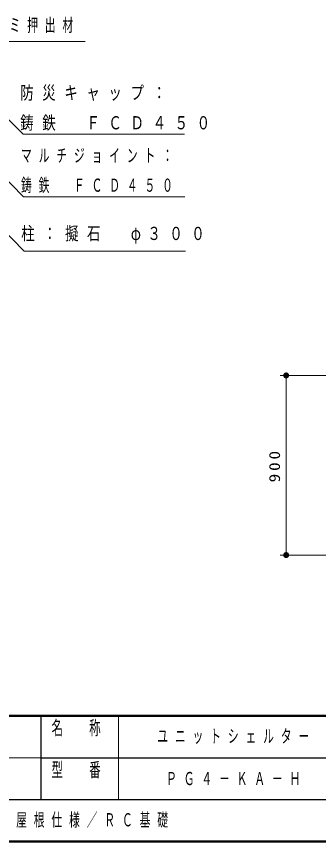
# Model space of a CAD drawing. Units: millimetres on the paper, scale 1:50. Extents: x -365 to 10, y -38 to 257.
# Drawn here: x -186.6 to -136.1, y 0 to 137.8 of the extents above; entities that cross this region are included whole.
import ezdxf

# ---------------------------------------------------------------- set-up
doc = ezdxf.new("R2010")
doc.units = ezdxf.units.MM
doc.layers.add('LY_1', color=7, linetype='Continuous', lineweight=13)
doc.layers.add('LY_2', color=7, linetype='Continuous', lineweight=13)
doc.styles.add('ＭＳ ゴシック', font='')
doc.styles.get('ＭＳ ゴシック').set_extended_font_data('MS Gothic')

# ---------------------------------------------------------------- blocks, each defined once
blk = doc.blocks.new('filled_dot')
at = {"color": 0, "linetype": 'Continuous', "lineweight": -2, "const_width": 1.25}
blk.add_lwpolyline([(-0.625, 0, 1), (0.625, 0, 1)], format="xyb", close=True, dxfattribs=at)

msp = doc.modelspace()

# ---------------------------------------------------------------- linework, layer by layer
at = {"layer": 'LY_1'}
for p, q in [((-112.472, 77.85), (-142.472, 77.85)), ((-141.472, 47.85), (-141.472, 77.85)), ((-112.472, 47.85), (-142.472, 47.85))]:
    msp.add_line(p, q, dxfattribs=at)
for points in [[(-209.904, 125.62), (-202.088, 133.612), (-175.088, 133.612)], [(-193.222, 125.902), (-185.452, 118.132), (-158.452, 118.132)], [(-193.627, 116.061), (-185.412, 107.708), (-158.412, 107.708)], [(-193.51, 106.972), (-185.295, 98.62), (-158.295, 98.62)]]:
    msp.add_lwpolyline(points, dxfattribs=at)
at = {"layer": 'LY_2', "lineweight": 50}
for p, q in [((-365, 21), (0, 21)), ((-365, 0), (0, 0))]:
    msp.add_line(p, q, dxfattribs=at)
at = {"layer": 'LY_2', "lineweight": 25}
for p, q in [((-182.5, 21), (-182.5, 7)), ((-182.5, 14), (-70, 14)), ((-237.5, 7), (0, 7))]:
    msp.add_line(p, q, dxfattribs=at)
at = {"layer": 'LY_2'}
for p, q in [((-169.5, 21), (-169.5, 7)), ((-237.5, 14), (-182.5, 14))]:
    msp.add_line(p, q, dxfattribs=at)

# ---------------------------------------------------------------- block references
at = {"layer": 'LY_1', "xscale": 0.4, "yscale": 0.4}
for p, rotation in [((-141.472, 77.85), 270), ((-141.472, 47.85), 90)]:
    msp.add_blockref('filled_dot', p, dxfattribs=dict(at, rotation=rotation))

# ---------------------------------------------------------------- texts
at = {"layer": 'LY_1', "char_height": 2.199, "style": 'ＭＳ ゴシック'}
for s, insert, attachment_point in [('\\T1.64;\\W0.6;屋根：アルミ押出材', (-202.505, 136.262), 4), ('\\T1.64;\\W0.75;防災キャップ：', (-185.962, 124.932), 4), ('\\T1.64;\\W0.75;鋳鉄\u3000ＦＣＤ４５０', (-185.962, 119.932), 4), ('\\T1.64;\\W0.6;マルチジョイント：', (-185.829, 114.508), 4), ('\\T1.64;\\W0.6;鋳鉄\u3000ＦＣＤ４５０', (-185.829, 109.508), 4), ('\\T1.63;\\W0.75;柱：擬石\u3000φ３００', (-185.799, 101.27), 4), ('\\T1.64;\\W0.6;ユニットシェルター', (-149.75, 17.5), 5), ('\\T1.64;\\W0.6;ＰＧ４－ＫＡ－Ｈ', (-149.75, 10.5), 5), ('\\T1.64;\\W0.6;アルミ屋根仕様／ＲＣ基礎', (-195.5, 3.5), 4)]:
    msp.add_mtext(s, dxfattribs=dict(at, insert=insert, attachment_point=attachment_point))
at = {"layer": 'LY_1', "insert": (-142.472, 62.85), "char_height": 1.833, "attachment_point": 8, "rotation": 90, "style": 'ＭＳ ゴシック'}
msp.add_mtext('\\T1.33;\\W1.15;900', dxfattribs=at)
at = {"layer": 'LY_2', "color": 4, "char_height": 2.346, "attachment_point": 2, "style": 'ＭＳ ゴシック'}
for s, insert in [('\\T1.64;\\W0.6;名\u3000称', (-176, 20.167)), ('\\T1.64;\\W0.6;型\u3000番', (-176, 13.167))]:
    msp.add_mtext(s, dxfattribs=dict(at, insert=insert))

doc.saveas('drawing.dxf')
